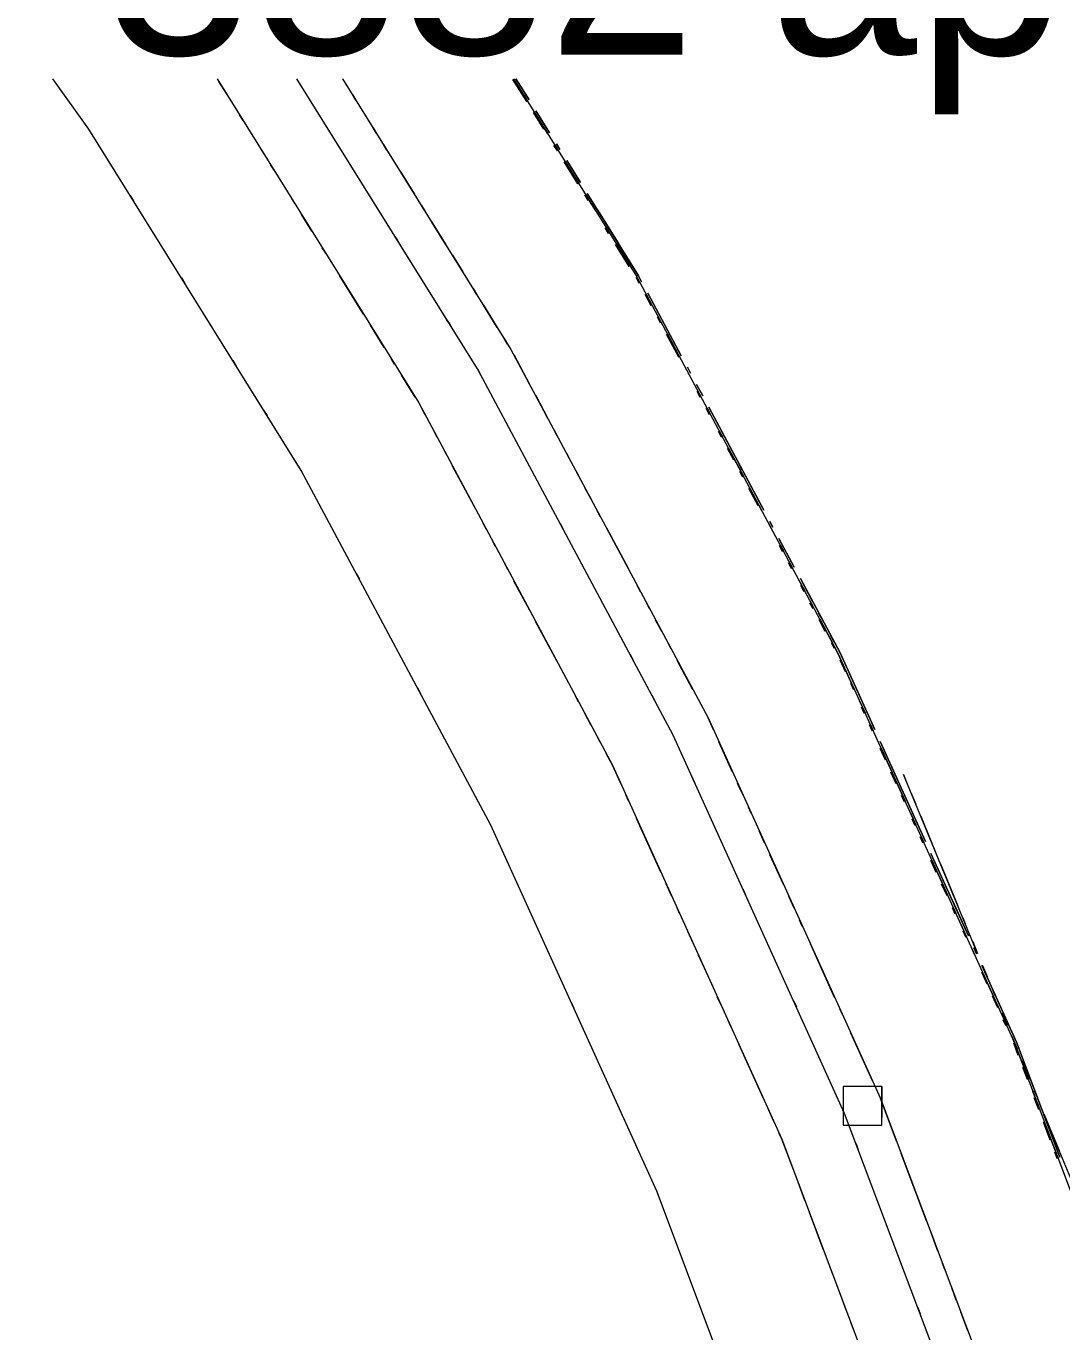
# Paper-space layout '01 Plans' of a CAD drawing. Header units: millimetres. Extents: x 5 to 415, y 7 to 290.
# Drawn here: x 144.07 to 154.76, y 210.81 to 224.29 of the extents above; entities that cross this region are included whole.
import ezdxf

# ---------------------------------------------------------------- set-up
doc = ezdxf.new("R2010")
doc.units = ezdxf.units.MM
doc.layers.add('GEOMETRY', color=7, linetype='Continuous')
doc.layers.add('TEXT', color=7, linetype='Continuous')

# ---------------------------------------------------------------- blocks, each defined once
blk = doc.blocks.new('SHEET_01')
at = {"layer": 'GEOMETRY', "lineweight": 13}
for p, q in [((144.722, 223.228), (144.348, 223.75)), ((146.045, 223.75), (148.126, 220.404)), ((146.171, 223.548), (146.064, 223.72)), ((148.732, 220.754), (146.869, 223.75)), ((147.34, 223.75), (149.078, 220.954)), ((149.24, 223.515), (149.098, 223.742)), ((149.105, 223.75), (150.377, 221.704)), ((149.107, 223.747), (149.248, 223.52)), ((149.107, 223.747), (149.248, 223.52)), ((149.248, 223.52), (149.107, 223.747)), ((149.107, 223.747), (149.248, 223.52)), ((149.107, 223.747), (149.248, 223.52)), ((149.265, 223.531), (149.129, 223.75)), ((149.129, 223.75), (149.265, 223.531)), ((147.477, 223.529), (147.441, 223.587)), ((147.441, 223.587), (147.477, 223.529)), ((147.477, 223.529), (147.441, 223.587)), ((149.204, 223.572), (149.24, 223.515)), ((149.248, 223.52), (149.213, 223.577)), ((149.213, 223.577), (149.248, 223.52)), ((149.248, 223.52), (149.213, 223.577)), ((149.213, 223.577), (149.248, 223.52)), ((149.248, 223.52), (149.213, 223.577)), ((149.213, 223.577), (149.248, 223.52)), ((149.248, 223.52), (149.213, 223.577)), ((149.213, 223.577), (149.248, 223.52)), ((149.248, 223.52), (149.213, 223.577)), ((149.213, 223.577), (149.248, 223.52)), ((149.248, 223.52), (149.213, 223.577)), ((149.265, 223.531), (149.23, 223.588)), ((149.23, 223.588), (149.265, 223.531)), ((149.265, 223.531), (149.23, 223.588)), ((149.23, 223.588), (149.265, 223.531)), ((149.265, 223.531), (149.23, 223.588)), ((149.23, 223.588), (149.265, 223.531)), ((149.265, 223.531), (149.23, 223.588)), ((149.23, 223.588), (149.265, 223.531)), ((146.313, 223.32), (146.277, 223.377)), ((149.416, 223.231), (149.31, 223.402)), ((149.319, 223.407), (149.46, 223.18)), ((149.319, 223.407), (149.46, 223.18)), ((149.46, 223.18), (149.319, 223.407)), ((149.319, 223.407), (149.46, 223.18)), ((149.319, 223.407), (149.46, 223.18)), ((149.477, 223.19), (149.336, 223.417)), ((149.336, 223.417), (149.477, 223.19)), ((147.691, 223.186), (147.655, 223.243)), ((147.655, 223.243), (147.691, 223.186)), ((147.691, 223.186), (147.655, 223.243)), ((149.46, 223.18), (149.425, 223.237)), ((149.425, 223.237), (149.46, 223.18)), ((149.46, 223.18), (149.425, 223.237)), ((149.425, 223.237), (149.46, 223.18)), ((149.46, 223.18), (149.425, 223.237)), ((149.425, 223.237), (149.46, 223.18)), ((149.46, 223.18), (149.425, 223.237)), ((149.425, 223.237), (149.46, 223.18)), ((149.46, 223.18), (149.425, 223.237)), ((149.425, 223.237), (149.46, 223.18)), ((149.46, 223.18), (149.425, 223.237)), ((149.477, 223.19), (149.442, 223.247)), ((149.442, 223.247), (149.477, 223.19)), ((149.477, 223.19), (149.442, 223.247)), ((149.442, 223.247), (149.477, 223.19)), ((149.477, 223.19), (149.442, 223.247)), ((149.442, 223.247), (149.477, 223.19)), ((149.477, 223.19), (149.442, 223.247)), ((149.442, 223.247), (149.477, 223.19)), ((146.913, 219.704), (144.722, 223.228)), ((146.526, 222.977), (146.491, 223.034)), ((147.797, 223.014), (147.762, 223.072)), ((147.762, 223.072), (147.797, 223.014)), ((147.797, 223.014), (147.762, 223.072)), ((149.522, 223.061), (149.557, 223.004)), ((149.557, 223.004), (149.522, 223.061)), ((149.566, 223.01), (149.53, 223.066)), ((149.53, 223.066), (149.566, 223.01)), ((149.566, 223.01), (149.53, 223.066)), ((149.53, 223.066), (149.566, 223.01)), ((149.53, 223.066), (149.566, 223.01)), ((149.566, 223.01), (149.53, 223.066)), ((149.53, 223.066), (149.566, 223.01)), ((149.566, 223.01), (149.53, 223.066)), ((149.53, 223.066), (149.566, 223.01)), ((149.566, 223.01), (149.53, 223.066)), ((149.53, 223.066), (149.566, 223.01)), ((149.566, 223.01), (149.53, 223.066)), ((149.53, 223.066), (149.566, 223.01)), ((149.566, 223.01), (149.53, 223.066)), ((149.53, 223.066), (149.566, 223.01)), ((149.53, 223.066), (149.566, 223.01)), ((149.583, 223.02), (149.547, 223.077)), ((149.547, 223.077), (149.583, 223.02)), ((149.583, 223.02), (149.547, 223.077)), ((149.547, 223.077), (149.583, 223.02)), ((149.583, 223.02), (149.547, 223.077)), ((149.547, 223.077), (149.583, 223.02)), ((149.583, 223.02), (149.547, 223.077)), ((149.547, 223.077), (149.583, 223.02)), ((149.583, 223.02), (149.547, 223.077)), ((149.547, 223.077), (149.583, 223.02)), ((146.633, 222.805), (146.597, 222.862)), ((149.769, 222.664), (149.628, 222.891)), ((149.636, 222.896), (149.777, 222.669)), ((149.636, 222.896), (149.777, 222.669)), ((149.777, 222.669), (149.636, 222.896)), ((149.636, 222.896), (149.777, 222.669)), ((149.636, 222.896), (149.777, 222.669)), ((149.795, 222.679), (149.653, 222.906)), ((149.653, 222.906), (149.795, 222.679)), ((148.082, 222.557), (147.94, 222.786)), ((147.94, 222.786), (148.082, 222.557)), ((148.082, 222.557), (147.94, 222.786)), ((149.734, 222.721), (149.769, 222.664)), ((149.777, 222.669), (149.742, 222.726)), ((149.742, 222.726), (149.777, 222.669)), ((149.777, 222.669), (149.742, 222.726)), ((149.742, 222.726), (149.777, 222.669)), ((149.777, 222.669), (149.742, 222.726)), ((149.742, 222.726), (149.777, 222.669)), ((149.777, 222.669), (149.742, 222.726)), ((149.742, 222.726), (149.777, 222.669)), ((149.777, 222.669), (149.742, 222.726)), ((149.742, 222.726), (149.777, 222.669)), ((149.777, 222.669), (149.742, 222.726)), ((149.795, 222.679), (149.759, 222.736)), ((149.759, 222.736), (149.795, 222.679)), ((149.795, 222.679), (149.759, 222.736)), ((149.759, 222.736), (149.795, 222.679)), ((149.795, 222.679), (149.759, 222.736)), ((149.759, 222.736), (149.795, 222.679)), ((149.795, 222.679), (149.759, 222.736)), ((149.759, 222.736), (149.795, 222.679)), ((150.395, 221.714), (149.865, 222.566)), ((149.865, 222.566), (150.395, 221.714)), ((145.146, 222.546), (145.182, 222.489)), ((146.846, 222.462), (146.811, 222.519)), ((148.189, 222.385), (148.153, 222.442)), ((148.153, 222.442), (148.189, 222.385)), ((148.189, 222.385), (148.153, 222.442)), ((149.875, 222.494), (149.839, 222.55)), ((149.848, 222.556), (149.954, 222.385)), ((149.848, 222.556), (149.954, 222.385)), ((149.954, 222.385), (149.848, 222.556)), ((149.848, 222.556), (149.954, 222.385)), ((149.848, 222.556), (149.954, 222.385)), ((147.024, 222.176), (146.917, 222.348)), ((150.183, 222.055), (149.971, 222.396)), ((149.971, 222.396), (150.183, 222.055)), ((150.183, 222.055), (149.971, 222.396)), ((149.971, 222.396), (150.183, 222.055)), ((150.183, 222.055), (149.971, 222.396)), ((149.971, 222.396), (150.183, 222.055)), ((150.183, 222.055), (149.971, 222.396)), ((149.971, 222.396), (150.183, 222.055)), ((148.402, 222.042), (148.26, 222.27)), ((148.26, 222.27), (148.402, 222.042)), ((148.402, 222.042), (148.26, 222.27)), ((150.051, 222.21), (150.086, 222.153)), ((150.086, 222.153), (150.051, 222.21)), ((150.095, 222.158), (150.06, 222.215)), ((150.06, 222.215), (150.095, 222.158)), ((150.095, 222.158), (150.06, 222.215)), ((150.06, 222.215), (150.095, 222.158)), ((150.06, 222.215), (150.095, 222.158)), ((150.095, 222.158), (150.06, 222.215)), ((150.06, 222.215), (150.095, 222.158)), ((150.095, 222.158), (150.06, 222.215)), ((150.06, 222.215), (150.095, 222.158)), ((150.095, 222.158), (150.06, 222.215)), ((150.06, 222.215), (150.095, 222.158)), ((150.095, 222.158), (150.06, 222.215)), ((150.06, 222.215), (150.095, 222.158)), ((150.095, 222.158), (150.06, 222.215)), ((150.06, 222.215), (150.095, 222.158)), ((150.06, 222.215), (150.095, 222.158)), ((147.883, 222.119), (147.918, 222.062)), ((147.918, 222.062), (147.883, 222.119)), ((147.883, 222.119), (147.918, 222.062)), ((150.298, 221.813), (150.157, 222.04)), ((150.166, 222.045), (150.307, 221.818)), ((150.166, 222.045), (150.307, 221.818)), ((150.307, 221.818), (150.166, 222.045)), ((150.166, 222.045), (150.307, 221.818)), ((150.166, 222.045), (150.307, 221.818)), ((147.166, 221.948), (147.13, 222.005)), ((148.58, 221.755), (148.473, 221.927)), ((148.473, 221.927), (148.58, 221.755)), ((148.58, 221.755), (148.473, 221.927)), ((150.395, 221.714), (150.254, 221.941)), ((150.254, 221.941), (150.395, 221.714)), ((150.395, 221.714), (150.254, 221.941)), ((150.254, 221.941), (150.395, 221.714)), ((150.395, 221.714), (150.254, 221.941)), ((150.254, 221.941), (150.395, 221.714)), ((150.395, 221.714), (150.254, 221.941)), ((150.254, 221.941), (150.395, 221.714)), ((150.263, 221.869), (150.298, 221.813)), ((150.307, 221.818), (150.272, 221.874)), ((150.272, 221.874), (150.307, 221.818)), ((150.307, 221.818), (150.272, 221.874)), ((150.272, 221.874), (150.307, 221.818)), ((150.307, 221.818), (150.272, 221.874)), ((150.272, 221.874), (150.307, 221.818)), ((150.307, 221.818), (150.272, 221.874)), ((150.272, 221.874), (150.307, 221.818)), ((150.307, 221.818), (150.272, 221.874)), ((150.272, 221.874), (150.307, 221.818)), ((150.307, 221.818), (150.272, 221.874)), ((145.676, 221.693), (145.712, 221.637)), ((147.557, 221.319), (147.308, 221.719)), ((150.369, 221.699), (150.4, 221.64)), ((150.4, 221.64), (150.369, 221.699)), ((150.409, 221.645), (150.377, 221.704)), ((150.377, 221.704), (150.409, 221.645)), ((150.409, 221.645), (150.377, 221.704)), ((150.377, 221.704), (150.409, 221.645)), ((150.377, 221.704), (150.409, 221.645)), ((150.409, 221.645), (150.377, 221.704)), ((150.377, 221.704), (150.409, 221.645)), ((150.409, 221.645), (150.377, 221.704)), ((150.377, 221.704), (150.409, 221.645)), ((150.409, 221.645), (150.377, 221.704)), ((150.377, 221.704), (150.409, 221.645)), ((150.409, 221.645), (150.377, 221.704)), ((150.377, 221.704), (150.409, 221.645)), ((150.409, 221.645), (150.377, 221.704)), ((150.377, 221.704), (150.409, 221.645)), ((150.377, 221.704), (150.409, 221.645)), ((150.377, 221.704), (152.457, 217.814)), ((150.426, 221.655), (150.395, 221.714)), ((150.395, 221.714), (150.426, 221.655)), ((150.426, 221.655), (150.395, 221.714)), ((150.395, 221.714), (150.426, 221.655)), ((150.426, 221.655), (150.395, 221.714)), ((150.395, 221.714), (150.426, 221.655)), ((150.426, 221.655), (150.395, 221.714)), ((150.395, 221.714), (150.426, 221.655)), ((150.426, 221.655), (150.395, 221.714)), ((150.395, 221.714), (150.426, 221.655)), ((148.723, 221.527), (148.687, 221.584)), ((148.687, 221.584), (148.723, 221.527)), ((148.723, 221.527), (148.687, 221.584)), ((150.526, 221.405), (150.463, 221.522)), ((150.472, 221.527), (150.535, 221.41)), ((150.472, 221.527), (150.535, 221.41)), ((150.535, 221.41), (150.472, 221.527)), ((150.472, 221.527), (150.535, 221.41)), ((150.472, 221.527), (150.535, 221.41)), ((150.836, 220.889), (150.489, 221.537)), ((150.489, 221.537), (150.836, 220.889)), ((148.936, 221.183), (148.794, 221.412)), ((148.794, 221.412), (148.936, 221.183)), ((148.936, 221.183), (148.794, 221.412)), ((150.615, 221.302), (150.584, 221.36)), ((150.584, 221.36), (150.615, 221.302)), ((150.615, 221.302), (150.584, 221.36)), ((150.584, 221.36), (150.615, 221.302)), ((150.615, 221.302), (150.584, 221.36)), ((150.584, 221.36), (150.615, 221.302)), ((150.615, 221.302), (150.584, 221.36)), ((150.584, 221.36), (150.615, 221.302)), ((148.414, 221.266), (148.449, 221.209)), ((148.449, 221.209), (148.414, 221.266)), ((148.414, 221.266), (148.449, 221.209)), ((150.621, 221.228), (150.589, 221.287)), ((150.598, 221.292), (150.629, 221.233)), ((150.598, 221.292), (150.629, 221.233)), ((150.629, 221.233), (150.598, 221.292)), ((150.598, 221.292), (150.629, 221.233)), ((150.598, 221.292), (150.629, 221.233)), ((147.77, 220.976), (147.628, 221.205)), ((150.71, 221.125), (150.678, 221.184)), ((150.678, 221.184), (150.71, 221.125)), ((150.71, 221.125), (150.678, 221.184)), ((150.678, 221.184), (150.71, 221.125)), ((150.71, 221.125), (150.678, 221.184)), ((150.678, 221.184), (150.71, 221.125)), ((150.71, 221.125), (150.678, 221.184)), ((150.678, 221.184), (150.71, 221.125)), ((150.81, 220.874), (150.684, 221.11)), ((150.692, 221.115), (150.819, 220.879)), ((150.692, 221.115), (150.819, 220.879)), ((150.819, 220.879), (150.692, 221.115)), ((150.692, 221.115), (150.819, 220.879)), ((150.692, 221.115), (150.819, 220.879)), ((149.043, 221.011), (149.007, 221.069)), ((149.007, 221.069), (149.043, 221.011)), ((149.043, 221.011), (149.007, 221.069)), ((149.078, 220.954), (151.112, 217.151)), ((150.836, 220.889), (150.804, 220.948)), ((150.804, 220.948), (150.836, 220.889)), ((150.836, 220.889), (150.804, 220.948)), ((150.804, 220.948), (150.836, 220.889)), ((150.836, 220.889), (150.804, 220.948)), ((150.804, 220.948), (150.836, 220.889)), ((150.836, 220.889), (150.804, 220.948)), ((150.804, 220.948), (150.836, 220.889)), ((146.207, 220.841), (146.242, 220.784)), ((147.877, 220.804), (147.841, 220.862)), ((149.269, 220.598), (149.11, 220.895)), ((149.11, 220.895), (149.269, 220.598)), ((149.269, 220.598), (149.11, 220.895)), ((150.778, 220.933), (150.81, 220.874)), ((150.819, 220.879), (150.787, 220.938)), ((150.787, 220.938), (150.819, 220.879)), ((150.819, 220.879), (150.787, 220.938)), ((150.787, 220.938), (150.819, 220.879)), ((150.819, 220.879), (150.787, 220.938)), ((150.787, 220.938), (150.819, 220.879)), ((150.819, 220.879), (150.787, 220.938)), ((150.787, 220.938), (150.819, 220.879)), ((150.819, 220.879), (150.787, 220.938)), ((150.787, 220.938), (150.819, 220.879)), ((150.819, 220.879), (150.787, 220.938)), ((148.09, 220.461), (147.948, 220.69)), ((148.732, 220.754), (148.764, 220.695)), ((148.764, 220.695), (148.732, 220.754)), ((148.732, 220.754), (148.764, 220.695)), ((150.753, 216.974), (148.732, 220.754)), ((150.931, 220.712), (150.899, 220.771)), ((150.899, 220.771), (150.931, 220.712)), ((150.931, 220.712), (150.899, 220.771)), ((150.899, 220.771), (150.931, 220.712)), ((150.931, 220.712), (150.899, 220.771)), ((150.899, 220.771), (150.931, 220.712)), ((150.931, 220.712), (150.899, 220.771)), ((150.899, 220.771), (150.931, 220.712)), ((150.931, 220.712), (150.899, 220.771)), ((150.899, 220.771), (150.931, 220.712)), ((151.057, 220.476), (150.994, 220.594)), ((150.994, 220.594), (151.057, 220.476)), ((151.057, 220.476), (150.994, 220.594)), ((150.994, 220.594), (151.057, 220.476)), ((151.057, 220.476), (150.994, 220.594)), ((150.994, 220.594), (151.057, 220.476)), ((151.057, 220.476), (150.994, 220.594)), ((150.994, 220.594), (151.057, 220.476)), ((151.057, 220.476), (150.994, 220.594)), ((150.994, 220.594), (151.057, 220.476)), ((148.126, 220.404), (150.125, 216.664)), ((149.46, 220.241), (149.333, 220.479)), ((149.333, 220.479), (149.46, 220.241)), ((149.46, 220.241), (149.333, 220.479)), ((150.999, 220.521), (151.03, 220.462)), ((151.03, 220.462), (150.999, 220.521)), ((151.039, 220.466), (151.008, 220.525)), ((151.008, 220.525), (151.039, 220.466)), ((151.039, 220.466), (151.008, 220.525)), ((151.008, 220.525), (151.039, 220.466)), ((151.008, 220.525), (151.039, 220.466)), ((151.039, 220.466), (151.008, 220.525)), ((151.008, 220.525), (151.039, 220.466)), ((151.039, 220.466), (151.008, 220.525)), ((151.008, 220.525), (151.039, 220.466)), ((151.039, 220.466), (151.008, 220.525)), ((151.008, 220.525), (151.039, 220.466)), ((151.039, 220.466), (151.008, 220.525)), ((151.008, 220.525), (151.039, 220.466)), ((151.039, 220.466), (151.008, 220.525)), ((151.008, 220.525), (151.039, 220.466)), ((151.008, 220.525), (151.039, 220.466)), ((146.525, 220.329), (146.56, 220.273)), ((148.189, 220.285), (148.158, 220.345)), ((151.093, 220.344), (151.125, 220.285)), ((151.125, 220.285), (151.093, 220.344)), ((151.134, 220.29), (151.102, 220.349)), ((151.102, 220.349), (151.134, 220.29)), ((151.134, 220.29), (151.102, 220.349)), ((151.102, 220.349), (151.134, 220.29)), ((151.102, 220.349), (151.134, 220.29)), ((151.134, 220.29), (151.102, 220.349)), ((151.102, 220.349), (151.134, 220.29)), ((151.134, 220.29), (151.102, 220.349)), ((151.102, 220.349), (151.134, 220.29)), ((151.134, 220.29), (151.102, 220.349)), ((151.102, 220.349), (151.134, 220.29)), ((151.134, 220.29), (151.102, 220.349)), ((151.102, 220.349), (151.134, 220.29)), ((151.134, 220.29), (151.102, 220.349)), ((151.102, 220.349), (151.134, 220.29)), ((151.102, 220.349), (151.134, 220.29)), ((151.34, 219.945), (151.12, 220.358)), ((151.12, 220.358), (151.34, 219.945)), ((151.34, 219.945), (151.12, 220.358)), ((151.12, 220.358), (151.34, 219.945)), ((151.34, 219.945), (151.12, 220.358)), ((151.12, 220.358), (151.34, 219.945)), ((151.34, 219.945), (151.12, 220.358)), ((151.12, 220.358), (151.34, 219.945)), ((151.687, 219.297), (151.12, 220.358)), ((151.12, 220.358), (151.687, 219.297)), ((148.316, 220.048), (148.284, 220.107)), ((149.555, 220.063), (149.523, 220.122)), ((149.523, 220.122), (149.555, 220.063)), ((149.555, 220.063), (149.523, 220.122)), ((151.219, 220.108), (151.251, 220.049)), ((151.251, 220.049), (151.219, 220.108)), ((151.26, 220.054), (151.228, 220.113)), ((151.228, 220.113), (151.26, 220.054)), ((151.26, 220.054), (151.228, 220.113)), ((151.228, 220.113), (151.26, 220.054)), ((151.228, 220.113), (151.26, 220.054)), ((151.26, 220.054), (151.228, 220.113)), ((151.228, 220.113), (151.26, 220.054)), ((151.26, 220.054), (151.228, 220.113)), ((151.228, 220.113), (151.26, 220.054)), ((151.26, 220.054), (151.228, 220.113)), ((151.228, 220.113), (151.26, 220.054)), ((151.26, 220.054), (151.228, 220.113)), ((151.228, 220.113), (151.26, 220.054)), ((151.26, 220.054), (151.228, 220.113)), ((151.228, 220.113), (151.26, 220.054)), ((151.228, 220.113), (151.26, 220.054)), ((148.411, 219.87), (148.38, 219.929)), ((149.682, 219.825), (149.65, 219.884)), ((149.65, 219.884), (149.682, 219.825)), ((149.682, 219.825), (149.65, 219.884)), ((151.377, 219.813), (151.314, 219.931)), ((151.323, 219.936), (151.48, 219.641)), ((151.323, 219.936), (151.48, 219.641)), ((151.48, 219.641), (151.323, 219.936)), ((151.323, 219.936), (151.48, 219.641)), ((151.323, 219.936), (151.48, 219.641)), ((148.697, 219.336), (148.475, 219.751)), ((151.466, 219.71), (151.435, 219.769)), ((151.435, 219.769), (151.466, 219.71)), ((151.466, 219.71), (151.435, 219.769)), ((151.435, 219.769), (151.466, 219.71)), ((151.466, 219.71), (151.435, 219.769)), ((151.435, 219.769), (151.466, 219.71)), ((151.466, 219.71), (151.435, 219.769)), ((151.435, 219.769), (151.466, 219.71)), ((148.869, 216.045), (146.913, 219.704)), ((149.777, 219.647), (149.746, 219.706)), ((149.746, 219.706), (149.777, 219.647)), ((149.777, 219.647), (149.746, 219.706)), ((151.471, 219.637), (151.44, 219.695)), ((149.904, 219.409), (149.841, 219.528)), ((149.841, 219.528), (149.904, 219.409)), ((149.904, 219.409), (149.841, 219.528)), ((151.561, 219.533), (151.529, 219.592)), ((151.529, 219.592), (151.561, 219.533)), ((151.561, 219.533), (151.529, 219.592)), ((151.529, 219.592), (151.561, 219.533)), ((151.561, 219.533), (151.529, 219.592)), ((151.529, 219.592), (151.561, 219.533)), ((151.561, 219.533), (151.529, 219.592)), ((151.529, 219.592), (151.561, 219.533)), ((151.629, 219.342), (151.534, 219.519)), ((151.543, 219.523), (151.669, 219.288)), ((151.543, 219.523), (151.669, 219.288)), ((151.669, 219.288), (151.543, 219.523)), ((151.543, 219.523), (151.669, 219.288)), ((151.543, 219.523), (151.669, 219.288)), ((151.687, 219.297), (151.624, 219.415)), ((151.624, 219.415), (151.687, 219.297)), ((151.687, 219.297), (151.624, 219.415)), ((151.624, 219.415), (151.687, 219.297)), ((151.687, 219.297), (151.624, 219.415)), ((151.624, 219.415), (151.687, 219.297)), ((151.687, 219.297), (151.624, 219.415)), ((151.624, 219.415), (151.687, 219.297)), ((151.669, 219.288), (151.638, 219.347)), ((151.638, 219.347), (151.669, 219.288)), ((151.669, 219.288), (151.638, 219.347)), ((151.638, 219.347), (151.669, 219.288)), ((151.669, 219.288), (151.638, 219.347)), ((151.638, 219.347), (151.669, 219.288)), ((151.669, 219.288), (151.638, 219.347)), ((151.638, 219.347), (151.669, 219.288)), ((151.669, 219.288), (151.638, 219.347)), ((151.638, 219.347), (151.669, 219.288)), ((151.669, 219.288), (151.638, 219.347)), ((150, 219.231), (149.968, 219.29)), ((149.968, 219.29), (150, 219.231)), ((150, 219.231), (149.968, 219.29)), ((148.824, 219.098), (148.792, 219.158)), ((149.584, 219.159), (149.616, 219.1)), ((149.616, 219.1), (149.584, 219.159)), ((149.584, 219.159), (149.616, 219.1)), ((150.286, 218.696), (150.063, 219.112)), ((150.063, 219.112), (150.286, 218.696)), ((150.286, 218.696), (150.063, 219.112)), ((151.764, 219.111), (151.732, 219.17)), ((151.732, 219.17), (151.764, 219.111)), ((151.764, 219.111), (151.732, 219.17)), ((151.732, 219.17), (151.764, 219.111)), ((151.732, 219.17), (151.764, 219.111)), ((151.764, 219.111), (151.732, 219.17)), ((151.732, 219.17), (151.764, 219.111)), ((151.764, 219.111), (151.732, 219.17)), ((151.732, 219.17), (151.764, 219.111)), ((151.764, 219.111), (151.732, 219.17)), ((151.732, 219.17), (151.764, 219.111)), ((151.764, 219.111), (151.732, 219.17)), ((151.732, 219.17), (151.764, 219.111)), ((151.764, 219.111), (151.732, 219.17)), ((151.732, 219.17), (151.764, 219.111)), ((151.732, 219.17), (151.764, 219.111)), ((151.781, 219.12), (151.75, 219.179)), ((151.75, 219.179), (151.781, 219.12)), ((151.781, 219.12), (151.75, 219.179)), ((151.75, 219.179), (151.781, 219.12)), ((151.781, 219.12), (151.75, 219.179)), ((151.75, 219.179), (151.781, 219.12)), ((151.781, 219.12), (151.75, 219.179)), ((151.75, 219.179), (151.781, 219.12)), ((151.781, 219.12), (151.75, 219.179)), ((151.75, 219.179), (151.781, 219.12)), ((148.919, 218.92), (148.887, 218.979)), ((152.002, 218.707), (151.844, 219.002)), ((151.844, 219.002), (152.002, 218.707)), ((152.002, 218.707), (151.844, 219.002)), ((151.844, 219.002), (152.002, 218.707)), ((152.002, 218.707), (151.844, 219.002)), ((151.844, 219.002), (152.002, 218.707)), ((152.002, 218.707), (151.844, 219.002)), ((151.844, 219.002), (152.002, 218.707)), ((152.002, 218.707), (151.844, 219.002)), ((151.844, 219.002), (152.002, 218.707)), ((151.849, 218.929), (151.881, 218.87)), ((151.881, 218.87), (151.849, 218.929)), ((151.89, 218.875), (151.858, 218.934)), ((151.858, 218.934), (151.89, 218.875)), ((151.89, 218.875), (151.858, 218.934)), ((151.858, 218.934), (151.89, 218.875)), ((151.858, 218.934), (151.89, 218.875)), ((151.89, 218.875), (151.858, 218.934)), ((151.858, 218.934), (151.89, 218.875)), ((151.89, 218.875), (151.858, 218.934)), ((151.858, 218.934), (151.89, 218.875)), ((151.89, 218.875), (151.858, 218.934)), ((151.858, 218.934), (151.89, 218.875)), ((151.89, 218.875), (151.858, 218.934)), ((151.858, 218.934), (151.89, 218.875)), ((151.89, 218.875), (151.858, 218.934)), ((151.858, 218.934), (151.89, 218.875)), ((151.858, 218.934), (151.89, 218.875)), ((149.046, 218.683), (149.014, 218.742)), ((151.944, 218.753), (151.975, 218.694)), ((151.975, 218.694), (151.944, 218.753)), ((151.984, 218.698), (151.953, 218.757)), ((151.953, 218.757), (151.984, 218.698)), ((151.984, 218.698), (151.953, 218.757)), ((151.953, 218.757), (151.984, 218.698)), ((151.953, 218.757), (151.984, 218.698)), ((151.984, 218.698), (151.953, 218.757)), ((151.953, 218.757), (151.984, 218.698)), ((151.984, 218.698), (151.953, 218.757)), ((151.953, 218.757), (151.984, 218.698)), ((151.984, 218.698), (151.953, 218.757)), ((151.953, 218.757), (151.984, 218.698)), ((151.984, 218.698), (151.953, 218.757)), ((151.953, 218.757), (151.984, 218.698)), ((151.984, 218.698), (151.953, 218.757)), ((151.953, 218.757), (151.984, 218.698)), ((151.953, 218.757), (151.984, 218.698)), ((147.481, 218.642), (147.513, 218.583)), ((149.268, 218.267), (149.109, 218.564)), ((150.413, 218.458), (150.381, 218.518)), ((150.381, 218.518), (150.413, 218.458)), ((150.413, 218.458), (150.381, 218.518)), ((152.11, 218.462), (152.047, 218.58)), ((152.047, 218.58), (152.11, 218.462)), ((152.11, 218.462), (152.047, 218.58)), ((152.047, 218.58), (152.11, 218.462)), ((152.047, 218.58), (152.11, 218.462)), ((152.11, 218.462), (152.047, 218.58)), ((152.047, 218.58), (152.11, 218.462)), ((152.11, 218.462), (152.047, 218.58)), ((152.047, 218.58), (152.11, 218.462)), ((152.11, 218.462), (152.047, 218.58)), ((152.047, 218.58), (152.11, 218.462)), ((152.11, 218.462), (152.047, 218.58)), ((152.047, 218.58), (152.11, 218.462)), ((152.11, 218.462), (152.047, 218.58)), ((152.047, 218.58), (152.11, 218.462)), ((152.047, 218.58), (152.11, 218.462)), ((152.191, 218.353), (152.065, 218.589)), ((152.065, 218.589), (152.191, 218.353)), ((152.191, 218.353), (152.065, 218.589)), ((152.065, 218.589), (152.191, 218.353)), ((152.191, 218.353), (152.065, 218.589)), ((152.065, 218.589), (152.191, 218.353)), ((152.191, 218.353), (152.065, 218.589)), ((152.065, 218.589), (152.191, 218.353)), ((152.475, 217.823), (152.065, 218.589)), ((152.065, 218.589), (152.475, 217.823)), ((152.07, 218.517), (152.101, 218.458)), ((152.101, 218.458), (152.07, 218.517)), ((150.508, 218.28), (150.476, 218.339)), ((150.476, 218.339), (150.508, 218.28)), ((150.508, 218.28), (150.476, 218.339)), ((152.196, 218.281), (152.164, 218.34)), ((152.173, 218.344), (152.205, 218.286)), ((152.173, 218.344), (152.205, 218.286)), ((152.205, 218.286), (152.173, 218.344)), ((152.173, 218.344), (152.205, 218.286)), ((152.173, 218.344), (152.205, 218.286)), ((149.554, 217.733), (149.332, 218.148)), ((150.635, 218.042), (150.571, 218.161)), ((150.571, 218.161), (150.635, 218.042)), ((150.635, 218.042), (150.571, 218.161)), ((152.286, 218.177), (152.254, 218.236)), ((152.254, 218.236), (152.286, 218.177)), ((152.286, 218.177), (152.254, 218.236)), ((152.254, 218.236), (152.286, 218.177)), ((152.286, 218.177), (152.254, 218.236)), ((152.254, 218.236), (152.286, 218.177)), ((152.286, 218.177), (152.254, 218.236)), ((152.254, 218.236), (152.286, 218.177)), ((152.322, 218.045), (152.259, 218.163)), ((152.268, 218.168), (152.457, 217.814)), ((152.268, 218.168), (152.457, 217.814)), ((152.457, 217.814), (152.268, 218.168)), ((152.268, 218.168), (152.457, 217.814)), ((152.268, 218.168), (152.457, 217.814)), ((152.394, 217.932), (152.362, 217.991)), ((152.362, 217.991), (152.394, 217.932)), ((152.394, 217.932), (152.362, 217.991)), ((152.362, 217.991), (152.394, 217.932)), ((152.394, 217.932), (152.362, 217.991)), ((152.362, 217.991), (152.394, 217.932)), ((152.394, 217.932), (152.362, 217.991)), ((152.362, 217.991), (152.394, 217.932)), ((152.394, 217.932), (152.362, 217.991)), ((152.362, 217.991), (152.394, 217.932)), ((152.394, 217.932), (152.362, 217.991)), ((152.412, 217.941), (152.38, 218)), ((152.38, 218), (152.412, 217.941)), ((152.412, 217.941), (152.38, 218)), ((152.38, 218), (152.412, 217.941)), ((152.412, 217.941), (152.38, 218)), ((152.38, 218), (152.412, 217.941)), ((152.412, 217.941), (152.38, 218)), ((152.38, 218), (152.412, 217.941)), ((150.73, 217.864), (150.699, 217.923)), ((150.699, 217.923), (150.73, 217.864)), ((150.73, 217.864), (150.699, 217.923)), ((152.416, 217.869), (152.385, 217.927)), ((150.311, 217.801), (150.342, 217.742)), ((150.342, 217.742), (150.311, 217.801)), ((150.311, 217.801), (150.342, 217.742)), ((150.953, 217.448), (150.794, 217.745)), ((150.794, 217.745), (150.953, 217.448)), ((150.953, 217.448), (150.794, 217.745)), ((152.457, 217.814), (152.622, 217.449)), ((152.457, 217.814), (152.622, 217.449)), ((152.622, 217.449), (152.457, 217.814)), ((152.457, 217.814), (152.622, 217.449)), ((152.457, 217.814), (152.622, 217.449)), ((152.457, 217.814), (154.277, 213.796)), ((152.502, 217.762), (152.475, 217.823)), ((152.475, 217.823), (152.502, 217.762)), ((152.502, 217.762), (152.475, 217.823)), ((152.475, 217.823), (152.502, 217.762)), ((152.502, 217.762), (152.475, 217.823)), ((152.475, 217.823), (152.502, 217.762)), ((152.502, 217.762), (152.475, 217.823)), ((152.475, 217.823), (152.502, 217.762)), ((152.833, 217.031), (152.475, 217.823)), ((152.475, 217.823), (152.833, 217.031)), ((152.531, 217.627), (152.475, 217.749)), ((152.833, 217.031), (152.585, 217.579)), ((152.585, 217.579), (152.833, 217.031)), ((152.833, 217.031), (152.585, 217.579)), ((152.585, 217.579), (152.833, 217.031)), ((152.833, 217.031), (152.585, 217.579)), ((152.585, 217.579), (152.833, 217.031)), ((152.833, 217.031), (152.585, 217.579)), ((152.585, 217.579), (152.833, 217.031)), ((148.112, 217.461), (148.144, 217.402)), ((152.622, 217.449), (152.567, 217.57)), ((152.567, 217.57), (152.622, 217.449)), ((152.622, 217.449), (152.567, 217.57)), ((152.567, 217.57), (152.622, 217.449)), ((152.622, 217.449), (152.567, 217.57)), ((152.567, 217.57), (152.622, 217.449)), ((152.622, 217.449), (152.567, 217.57)), ((152.567, 217.57), (152.622, 217.449)), ((152.622, 217.449), (152.567, 217.57)), ((152.567, 217.57), (152.622, 217.449)), ((152.622, 217.449), (152.567, 217.57)), ((152.586, 217.505), (152.613, 217.444)), ((152.613, 217.444), (152.586, 217.505)), ((149.776, 217.317), (149.744, 217.376)), ((150.532, 217.387), (150.563, 217.328)), ((150.563, 217.328), (150.532, 217.387)), ((150.532, 217.387), (150.563, 217.328)), ((152.733, 217.205), (152.677, 217.327)), ((152.677, 217.327), (152.733, 217.205)), ((152.733, 217.205), (152.677, 217.327)), ((152.677, 217.327), (152.733, 217.205)), ((152.677, 217.327), (152.733, 217.205)), ((152.733, 217.205), (152.677, 217.327)), ((152.677, 217.327), (152.733, 217.205)), ((152.733, 217.205), (152.677, 217.327)), ((152.677, 217.327), (152.733, 217.205)), ((152.733, 217.205), (152.677, 217.327)), ((152.677, 217.327), (152.733, 217.205)), ((152.733, 217.205), (152.677, 217.327)), ((152.677, 217.327), (152.733, 217.205)), ((152.733, 217.205), (152.677, 217.327)), ((152.677, 217.327), (152.733, 217.205)), ((152.677, 217.327), (152.733, 217.205)), ((148.207, 217.284), (148.238, 217.225)), ((149.903, 217.08), (149.839, 217.198)), ((152.696, 217.262), (152.724, 217.201)), ((152.724, 217.201), (152.696, 217.262)), ((151.167, 217.028), (151.112, 217.151)), ((151.112, 217.151), (151.167, 217.028)), ((151.167, 217.028), (151.112, 217.151)), ((151.112, 217.151), (152.891, 213.222)), ((152.779, 217.079), (152.806, 217.018)), ((152.806, 217.018), (152.779, 217.079)), ((152.815, 217.023), (152.788, 217.083)), ((152.788, 217.083), (152.815, 217.023)), ((152.815, 217.023), (152.788, 217.083)), ((152.788, 217.083), (152.815, 217.023)), ((152.788, 217.083), (152.815, 217.023)), ((152.815, 217.023), (152.788, 217.083)), ((152.788, 217.083), (152.815, 217.023)), ((152.815, 217.023), (152.788, 217.083)), ((152.788, 217.083), (152.815, 217.023)), ((152.815, 217.023), (152.788, 217.083)), ((152.788, 217.083), (152.815, 217.023)), ((152.815, 217.023), (152.788, 217.083)), ((152.788, 217.083), (152.815, 217.023)), ((152.815, 217.023), (152.788, 217.083)), ((152.788, 217.083), (152.815, 217.023)), ((152.788, 217.083), (152.815, 217.023)), ((149.998, 216.902), (149.966, 216.961)), ((152.522, 213.069), (150.753, 216.974)), ((151.362, 216.598), (151.223, 216.905)), ((151.223, 216.905), (151.362, 216.598)), ((151.362, 216.598), (151.223, 216.905)), ((152.944, 216.788), (152.889, 216.909)), ((152.889, 216.909), (152.944, 216.788)), ((152.944, 216.788), (152.889, 216.909)), ((152.889, 216.909), (152.944, 216.788)), ((152.944, 216.788), (152.889, 216.909)), ((152.889, 216.909), (152.944, 216.788)), ((152.944, 216.788), (152.889, 216.909)), ((152.889, 216.909), (152.944, 216.788)), ((153.358, 215.874), (152.889, 216.909)), ((152.889, 216.909), (153.358, 215.874)), ((150.125, 216.664), (150.061, 216.783)), ((152.889, 216.836), (152.917, 216.775)), ((152.944, 216.714), (152.889, 216.836)), ((152.926, 216.779), (152.898, 216.84)), ((152.898, 216.84), (152.926, 216.779)), ((152.926, 216.779), (152.898, 216.84)), ((152.898, 216.84), (153.146, 216.292)), ((152.898, 216.84), (152.926, 216.779)), ((152.926, 216.779), (152.898, 216.84)), ((152.898, 216.84), (152.926, 216.779)), ((152.926, 216.779), (152.898, 216.84)), ((152.898, 216.84), (152.926, 216.779)), ((152.926, 216.779), (152.898, 216.84)), ((152.898, 216.84), (152.926, 216.779)), ((152.926, 216.779), (152.898, 216.84)), ((152.898, 216.84), (153.146, 216.292)), ((153.146, 216.292), (152.898, 216.84)), ((152.898, 216.84), (153.146, 216.292)), ((152.898, 216.84), (153.146, 216.292)), ((150.208, 216.48), (150.125, 216.664)), ((150.125, 216.664), (151.875, 212.801)), ((153.027, 216.605), (152.999, 216.666)), ((152.999, 216.666), (153.027, 216.605)), ((153.027, 216.605), (152.999, 216.666)), ((152.999, 216.666), (153.027, 216.605)), ((153.027, 216.605), (152.999, 216.666)), ((152.999, 216.666), (153.027, 216.605)), ((153.027, 216.605), (152.999, 216.666)), ((152.999, 216.666), (153.027, 216.605)), ((150.946, 216.547), (150.974, 216.486)), ((150.974, 216.486), (150.946, 216.547)), ((150.946, 216.547), (150.974, 216.486)), ((153.055, 216.47), (152.999, 216.592)), ((153.129, 216.568), (153.155, 216.506)), ((153.895, 214.72), (153.129, 216.568)), ((153.129, 216.568), (153.129, 216.568)), ((151.473, 216.353), (151.417, 216.475)), ((151.417, 216.475), (151.473, 216.353)), ((151.473, 216.353), (151.417, 216.475)), ((153.146, 216.292), (153.091, 216.414)), ((153.091, 216.414), (153.146, 216.292)), ((153.146, 216.292), (153.091, 216.414)), ((153.091, 216.414), (153.146, 216.292)), ((153.146, 216.292), (153.091, 216.414)), ((153.091, 216.414), (153.146, 216.292)), ((153.146, 216.292), (153.091, 216.414)), ((153.091, 216.414), (153.146, 216.292)), ((153.146, 216.292), (153.091, 216.414)), ((153.091, 216.414), (153.146, 216.292)), ((153.146, 216.292), (153.091, 216.414)), ((153.358, 215.874), (153.109, 216.422)), ((153.109, 216.422), (153.358, 215.874)), ((153.358, 215.874), (153.109, 216.422)), ((153.109, 216.422), (153.358, 215.874)), ((153.358, 215.874), (153.109, 216.422)), ((153.109, 216.422), (153.358, 215.874)), ((153.358, 215.874), (153.109, 216.422)), ((153.109, 216.422), (153.358, 215.874)), ((153.206, 216.383), (153.257, 216.26)), ((150.292, 216.296), (150.264, 216.357)), ((151.556, 216.168), (151.529, 216.23)), ((151.529, 216.23), (151.556, 216.168)), ((151.556, 216.168), (151.529, 216.23)), ((153.11, 216.349), (153.137, 216.288)), ((153.137, 216.288), (153.11, 216.349)), ((150.625, 215.56), (150.375, 216.112)), ((153.257, 216.049), (153.202, 216.17)), ((153.202, 216.17), (153.257, 216.049)), ((153.257, 216.049), (153.202, 216.17)), ((153.202, 216.17), (153.257, 216.049)), ((153.202, 216.17), (153.257, 216.049)), ((153.257, 216.049), (153.202, 216.17)), ((153.202, 216.17), (153.257, 216.049)), ((153.257, 216.049), (153.202, 216.17)), ((153.202, 216.17), (153.257, 216.049)), ((153.257, 216.049), (153.202, 216.17)), ((153.202, 216.17), (153.257, 216.049)), ((153.257, 216.049), (153.202, 216.17)), ((153.202, 216.17), (153.257, 216.049)), ((153.257, 216.049), (153.202, 216.17)), ((153.202, 216.17), (153.257, 216.049)), ((153.202, 216.17), (153.257, 216.049)), ((153.22, 216.105), (153.248, 216.044)), ((153.248, 216.044), (153.22, 216.105)), ((153.308, 216.137), (153.461, 215.767)), ((150.582, 212.265), (148.869, 216.045)), ((151.696, 215.862), (151.64, 215.984)), ((151.64, 215.984), (151.696, 215.862)), ((151.696, 215.862), (151.64, 215.984)), ((153.303, 215.923), (153.33, 215.862)), ((153.33, 215.862), (153.303, 215.923)), ((153.339, 215.866), (153.312, 215.927)), ((153.312, 215.927), (153.339, 215.866)), ((153.339, 215.866), (153.312, 215.927)), ((153.312, 215.927), (153.339, 215.866)), ((153.312, 215.927), (153.339, 215.866)), ((153.339, 215.866), (153.312, 215.927)), ((153.312, 215.927), (153.339, 215.866)), ((153.339, 215.866), (153.312, 215.927)), ((153.312, 215.927), (153.339, 215.866)), ((153.339, 215.866), (153.312, 215.927)), ((153.312, 215.927), (153.339, 215.866)), ((153.339, 215.866), (153.312, 215.927)), ((153.312, 215.927), (153.339, 215.866)), ((153.339, 215.866), (153.312, 215.927)), ((153.312, 215.927), (153.339, 215.866)), ((153.312, 215.927), (153.339, 215.866)), ((151.89, 215.432), (151.751, 215.739)), ((151.751, 215.739), (151.89, 215.432)), ((151.89, 215.432), (151.751, 215.739)), ((153.468, 215.631), (153.413, 215.752)), ((153.413, 215.752), (153.468, 215.631)), ((153.468, 215.631), (153.413, 215.752)), ((153.413, 215.752), (153.468, 215.631)), ((153.468, 215.631), (153.413, 215.752)), ((153.413, 215.752), (153.468, 215.631)), ((153.468, 215.631), (153.413, 215.752)), ((153.413, 215.752), (153.468, 215.631)), ((153.799, 214.9), (153.413, 215.752)), ((153.413, 215.752), (153.799, 214.9)), ((153.413, 215.679), (153.441, 215.618)), ((153.468, 215.557), (153.413, 215.679)), ((153.45, 215.622), (153.422, 215.683)), ((153.422, 215.683), (153.45, 215.622)), ((153.45, 215.622), (153.422, 215.683)), ((153.422, 215.683), (153.588, 215.318)), ((153.422, 215.683), (153.45, 215.622)), ((153.45, 215.622), (153.422, 215.683)), ((153.422, 215.683), (153.45, 215.622)), ((153.45, 215.622), (153.422, 215.683)), ((153.422, 215.683), (153.45, 215.622)), ((153.45, 215.622), (153.422, 215.683)), ((153.422, 215.683), (153.45, 215.622)), ((153.45, 215.622), (153.422, 215.683)), ((153.422, 215.683), (153.588, 215.318)), ((153.588, 215.318), (153.422, 215.683)), ((153.422, 215.683), (153.588, 215.318)), ((153.422, 215.683), (153.588, 215.318)), ((153.512, 215.644), (153.691, 215.213)), ((150.736, 215.315), (150.681, 215.438)), ((153.551, 215.448), (153.523, 215.509)), ((153.523, 215.509), (153.551, 215.448)), ((153.551, 215.448), (153.523, 215.509)), ((153.523, 215.509), (153.551, 215.448)), ((153.551, 215.448), (153.523, 215.509)), ((153.523, 215.509), (153.551, 215.448)), ((153.551, 215.448), (153.523, 215.509)), ((153.523, 215.509), (153.551, 215.448)), ((153.579, 215.314), (153.523, 215.436)), ((151.471, 215.387), (151.499, 215.326)), ((151.499, 215.326), (151.471, 215.387)), ((151.471, 215.387), (151.499, 215.326)), ((152.001, 215.186), (151.946, 215.309)), ((151.946, 215.309), (152.001, 215.186)), ((152.001, 215.186), (151.946, 215.309)), ((150.819, 215.131), (150.792, 215.192)), ((153.799, 214.9), (153.634, 215.265)), ((153.634, 215.265), (153.799, 214.9)), ((153.799, 214.9), (153.634, 215.265)), ((153.634, 215.265), (153.799, 214.9)), ((153.799, 214.9), (153.634, 215.265)), ((153.634, 215.265), (153.799, 214.9)), ((153.799, 214.9), (153.634, 215.265)), ((153.634, 215.265), (153.799, 214.9)), ((153.634, 215.192), (153.661, 215.131)), ((153.661, 215.131), (153.634, 215.192)), ((153.67, 215.135), (153.643, 215.196)), ((153.643, 215.196), (153.67, 215.135)), ((153.67, 215.135), (153.643, 215.196)), ((153.643, 215.196), (153.67, 215.135)), ((153.643, 215.196), (153.67, 215.135)), ((153.67, 215.135), (153.643, 215.196)), ((153.643, 215.196), (153.67, 215.135)), ((153.67, 215.135), (153.643, 215.196)), ((153.643, 215.196), (153.67, 215.135)), ((153.67, 215.135), (153.643, 215.196)), ((153.643, 215.196), (153.67, 215.135)), ((153.67, 215.135), (153.643, 215.196)), ((153.643, 215.196), (153.67, 215.135)), ((153.67, 215.135), (153.643, 215.196)), ((153.643, 215.196), (153.67, 215.135)), ((153.643, 215.196), (153.67, 215.135)), ((152.085, 215.002), (152.057, 215.064)), ((152.057, 215.064), (152.085, 215.002)), ((152.085, 215.002), (152.057, 215.064)), ((153.781, 214.892), (153.726, 215.014)), ((153.726, 215.014), (153.781, 214.892)), ((153.781, 214.892), (153.726, 215.014)), ((153.726, 215.014), (153.781, 214.892)), ((153.726, 215.014), (153.781, 214.892)), ((153.781, 214.892), (153.726, 215.014)), ((153.726, 215.014), (153.781, 214.892)), ((153.781, 214.892), (153.726, 215.014)), ((153.726, 215.014), (153.781, 214.892)), ((153.781, 214.892), (153.726, 215.014)), ((153.726, 215.014), (153.781, 214.892)), ((153.781, 214.892), (153.726, 215.014)), ((153.726, 215.014), (153.781, 214.892)), ((153.781, 214.892), (153.726, 215.014)), ((153.726, 215.014), (153.781, 214.892)), ((153.726, 215.014), (153.781, 214.892)), ((153.742, 215.09), (153.767, 215.028)), ((150.958, 214.825), (150.903, 214.947)), ((153.744, 214.949), (153.772, 214.888)), ((153.772, 214.888), (153.744, 214.949)), ((152.419, 214.266), (152.168, 214.818)), ((152.168, 214.818), (152.419, 214.266)), ((152.419, 214.266), (152.168, 214.818)), ((153.864, 214.709), (153.836, 214.77)), ((153.836, 214.77), (153.864, 214.709)), ((153.864, 214.709), (153.836, 214.77)), ((153.836, 214.77), (153.864, 214.709)), ((153.836, 214.77), (153.864, 214.709)), ((153.864, 214.709), (153.836, 214.77)), ((153.836, 214.77), (153.864, 214.709)), ((153.864, 214.709), (153.836, 214.77)), ((153.836, 214.77), (153.864, 214.709)), ((153.864, 214.709), (153.836, 214.77)), ((153.836, 214.77), (153.864, 214.709)), ((153.864, 214.709), (153.836, 214.77)), ((153.836, 214.77), (153.864, 214.709)), ((153.864, 214.709), (153.836, 214.77)), ((153.836, 214.77), (153.864, 214.709)), ((153.836, 214.77), (153.864, 214.709)), ((153.844, 214.843), (153.895, 214.72)), ((153.882, 214.717), (153.854, 214.778)), ((153.854, 214.778), (153.882, 214.717)), ((153.882, 214.717), (153.854, 214.778)), ((153.854, 214.778), (153.882, 214.717)), ((153.882, 214.717), (153.854, 214.778)), ((153.854, 214.778), (153.882, 214.717)), ((153.882, 214.717), (153.854, 214.778)), ((153.854, 214.778), (153.882, 214.717)), ((153.882, 214.717), (153.854, 214.778)), ((153.854, 214.778), (153.882, 214.717)), ((151.153, 214.395), (151.014, 214.702)), ((153.992, 214.474), (153.937, 214.595)), ((153.937, 214.595), (153.992, 214.474)), ((153.992, 214.474), (153.937, 214.595)), ((153.937, 214.595), (153.992, 214.474)), ((153.992, 214.474), (153.937, 214.595)), ((153.937, 214.595), (153.992, 214.474)), ((153.992, 214.474), (153.937, 214.595)), ((153.937, 214.595), (153.992, 214.474)), ((154.296, 213.804), (153.937, 214.595)), ((153.937, 214.595), (154.296, 213.804)), ((153.937, 214.523), (153.965, 214.462)), ((153.992, 214.401), (153.937, 214.523)), ((153.946, 214.597), (153.997, 214.474)), ((153.997, 214.474), (153.946, 214.597)), ((153.974, 214.466), (153.946, 214.527)), ((153.946, 214.527), (153.974, 214.466)), ((153.974, 214.466), (153.946, 214.527)), ((153.946, 214.527), (154.112, 214.161)), ((153.946, 214.527), (153.974, 214.466)), ((153.974, 214.466), (153.946, 214.527)), ((153.946, 214.527), (153.974, 214.466)), ((153.974, 214.466), (153.946, 214.527)), ((153.946, 214.527), (153.974, 214.466)), ((153.974, 214.466), (153.946, 214.527)), ((153.946, 214.527), (153.974, 214.466)), ((153.974, 214.466), (153.946, 214.527)), ((153.946, 214.527), (154.112, 214.161)), ((154.112, 214.161), (153.946, 214.527)), ((153.946, 214.527), (154.112, 214.161)), ((153.946, 214.527), (154.112, 214.161)), ((154.075, 214.291), (154.047, 214.352)), ((154.047, 214.352), (154.075, 214.291)), ((154.075, 214.291), (154.047, 214.352)), ((154.047, 214.352), (154.075, 214.291)), ((154.075, 214.291), (154.047, 214.352)), ((154.047, 214.352), (154.075, 214.291)), ((154.075, 214.291), (154.047, 214.352)), ((154.047, 214.352), (154.075, 214.291)), ((154.048, 214.35), (154.073, 214.289)), ((154.073, 214.289), (154.048, 214.35)), ((149.698, 214.216), (149.726, 214.155)), ((151.264, 214.15), (151.208, 214.273)), ((151.997, 214.228), (152.024, 214.167)), ((152.024, 214.167), (151.997, 214.228)), ((151.997, 214.228), (152.024, 214.167)), ((154.103, 214.157), (154.047, 214.279)), ((152.502, 214.081), (152.474, 214.143)), ((152.474, 214.143), (152.502, 214.081)), ((152.502, 214.081), (152.474, 214.143)), ((154.15, 214.104), (154.201, 213.981)), ((154.201, 213.981), (154.15, 214.104)), ((154.296, 213.804), (154.158, 214.108)), ((154.158, 214.108), (154.296, 213.804)), ((154.296, 213.804), (154.158, 214.108)), ((154.158, 214.108), (154.296, 213.804)), ((154.296, 213.804), (154.158, 214.108)), ((154.158, 214.108), (154.296, 213.804)), ((154.296, 213.804), (154.158, 214.108)), ((154.158, 214.108), (154.296, 213.804)), ((151.347, 213.966), (151.32, 214.027)), ((154.158, 214.036), (154.185, 213.975)), ((154.185, 213.975), (154.158, 214.036)), ((154.195, 213.979), (154.167, 214.04)), ((154.167, 214.04), (154.195, 213.979)), ((154.195, 213.979), (154.167, 214.04)), ((154.167, 214.04), (154.195, 213.979)), ((154.167, 214.04), (154.195, 213.979)), ((154.195, 213.979), (154.167, 214.04)), ((154.167, 214.04), (154.195, 213.979)), ((154.195, 213.979), (154.167, 214.04)), ((154.167, 214.04), (154.195, 213.979)), ((154.195, 213.979), (154.167, 214.04)), ((154.167, 214.04), (154.195, 213.979)), ((154.195, 213.979), (154.167, 214.04)), ((154.167, 214.04), (154.195, 213.979)), ((154.195, 213.979), (154.167, 214.04)), ((154.167, 214.04), (154.195, 213.979)), ((154.167, 214.04), (154.195, 213.979)), ((152.808, 213.406), (152.586, 213.897)), ((152.586, 213.897), (152.808, 213.406)), ((152.808, 213.406), (152.586, 213.897)), ((154.277, 213.796), (154.25, 213.857)), ((154.25, 213.857), (154.277, 213.796)), ((154.277, 213.796), (154.25, 213.857)), ((154.25, 213.857), (154.277, 213.796)), ((154.25, 213.857), (154.277, 213.796)), ((154.277, 213.796), (154.25, 213.857)), ((154.25, 213.857), (154.277, 213.796)), ((154.277, 213.796), (154.25, 213.857)), ((154.25, 213.857), (154.277, 213.796)), ((154.277, 213.796), (154.25, 213.857)), ((154.25, 213.857), (154.277, 213.796)), ((154.277, 213.796), (154.25, 213.857)), ((154.25, 213.857), (154.277, 213.796)), ((154.277, 213.796), (154.25, 213.857)), ((154.25, 213.857), (154.277, 213.796)), ((154.25, 213.857), (154.277, 213.796)), ((154.252, 213.858), (154.303, 213.735)), ((154.303, 213.735), (154.252, 213.858)), ((154.319, 213.741), (154.296, 213.804)), ((154.296, 213.804), (154.319, 213.741)), ((154.319, 213.741), (154.296, 213.804)), ((154.296, 213.804), (154.319, 213.741)), ((154.319, 213.741), (154.296, 213.804)), ((154.296, 213.804), (154.319, 213.741)), ((154.319, 213.741), (154.296, 213.804)), ((154.296, 213.804), (154.319, 213.741)), ((154.743, 212.615), (154.296, 213.804)), ((154.296, 213.804), (154.743, 212.615)), ((151.681, 213.23), (151.431, 213.782)), ((154.268, 213.792), (154.292, 213.73)), ((154.315, 213.667), (154.268, 213.792)), ((154.301, 213.734), (154.277, 213.796)), ((154.277, 213.796), (154.301, 213.734)), ((154.301, 213.734), (154.277, 213.796)), ((154.277, 213.796), (154.419, 213.421)), ((154.277, 213.796), (154.301, 213.734)), ((154.301, 213.734), (154.277, 213.796)), ((154.277, 213.796), (154.301, 213.734)), ((154.301, 213.734), (154.277, 213.796)), ((154.277, 213.796), (154.301, 213.734)), ((154.301, 213.734), (154.277, 213.796)), ((154.277, 213.796), (154.301, 213.734)), ((154.301, 213.734), (154.277, 213.796)), ((154.277, 213.796), (154.419, 213.421)), ((154.419, 213.421), (154.277, 213.796)), ((154.277, 213.796), (154.419, 213.421)), ((154.277, 213.796), (154.419, 213.421)), ((154.277, 213.796), (155.831, 209.668)), ((154.354, 213.611), (154.43, 213.427)), ((154.43, 213.427), (154.354, 213.611)), ((154.362, 213.542), (154.409, 213.417)), ((154.409, 213.417), (154.362, 213.542)), ((154.508, 213.241), (154.366, 213.616)), ((154.366, 213.616), (154.508, 213.241)), ((154.508, 213.241), (154.366, 213.616)), ((154.366, 213.616), (154.508, 213.241)), ((154.508, 213.241), (154.366, 213.616)), ((154.366, 213.616), (154.508, 213.241)), ((154.508, 213.241), (154.366, 213.616)), ((154.366, 213.616), (154.508, 213.241)), ((154.419, 213.421), (154.371, 213.546)), ((154.371, 213.546), (154.419, 213.421)), ((154.419, 213.421), (154.371, 213.546)), ((154.371, 213.546), (154.419, 213.421)), ((154.419, 213.421), (154.371, 213.546)), ((154.371, 213.546), (154.419, 213.421)), ((154.419, 213.421), (154.371, 213.546)), ((154.371, 213.546), (154.419, 213.421)), ((154.419, 213.421), (154.371, 213.546)), ((154.371, 213.546), (154.419, 213.421)), ((154.419, 213.421), (154.371, 213.546)), ((152.907, 213.346), (152.507, 213.346)), ((152.507, 213.346), (152.507, 212.946)), ((152.907, 213.346), (152.907, 213.026)), ((152.907, 212.946), (152.907, 213.346)), ((152.907, 213.346), (152.907, 213.346)), ((154.489, 213.233), (154.466, 213.296)), ((154.466, 213.296), (154.489, 213.233)), ((154.489, 213.233), (154.466, 213.296)), ((154.466, 213.296), (154.536, 213.108)), ((154.466, 213.296), (154.489, 213.233)), ((154.489, 213.233), (154.466, 213.296)), ((154.466, 213.296), (154.489, 213.233)), ((154.489, 213.233), (154.466, 213.296)), ((154.466, 213.296), (154.489, 213.233)), ((154.489, 213.233), (154.466, 213.296)), ((154.466, 213.296), (154.489, 213.233)), ((154.489, 213.233), (154.466, 213.296)), ((154.466, 213.296), (154.536, 213.108)), ((154.536, 213.108), (154.466, 213.296)), ((154.466, 213.296), (154.536, 213.108)), ((154.466, 213.296), (154.536, 213.108)), ((154.481, 213.303), (154.507, 213.242)), ((154.507, 213.242), (154.481, 213.303)), ((153.058, 212.781), (152.891, 213.222)), ((152.891, 213.222), (153.058, 212.781)), ((153.058, 212.781), (152.891, 213.222)), ((152.891, 213.222), (154.411, 209.186)), ((154.527, 213.104), (154.48, 213.229)), ((150.223, 213.058), (150.25, 212.997)), ((151.792, 212.985), (151.736, 213.108)), ((154.032, 209.057), (152.522, 213.069)), ((154.625, 212.928), (154.578, 213.053)), ((154.578, 213.053), (154.625, 212.928)), ((154.625, 212.928), (154.578, 213.053)), ((154.578, 213.053), (154.625, 212.928)), ((154.625, 212.928), (154.578, 213.053)), ((154.578, 213.053), (154.625, 212.928)), ((154.625, 212.928), (154.578, 213.053)), ((154.578, 213.053), (154.625, 212.928)), ((154.583, 213.057), (154.737, 212.687)), ((155.425, 211.024), (154.583, 213.057)), ((151.875, 212.801), (151.847, 212.862)), ((152.507, 212.946), (152.907, 212.946)), ((152.507, 212.946), (152.507, 212.946)), ((154.574, 212.979), (154.598, 212.917)), ((154.645, 212.792), (154.574, 212.979)), ((154.607, 212.92), (154.583, 212.983)), ((154.583, 212.983), (154.607, 212.92)), ((154.607, 212.92), (154.583, 212.983)), ((154.583, 212.983), (154.725, 212.608)), ((154.583, 212.983), (154.607, 212.92)), ((154.607, 212.92), (154.583, 212.983)), ((154.583, 212.983), (154.607, 212.92)), ((154.607, 212.92), (154.583, 212.983)), ((154.583, 212.983), (154.607, 212.92)), ((154.607, 212.92), (154.583, 212.983)), ((154.583, 212.983), (154.607, 212.92)), ((154.607, 212.92), (154.583, 212.983)), ((154.583, 212.983), (154.725, 212.608)), ((154.725, 212.608), (154.583, 212.983)), ((154.583, 212.983), (154.725, 212.608)), ((154.583, 212.983), (154.725, 212.608)), ((151.994, 212.486), (151.875, 212.801)), ((151.875, 212.801), (153.369, 208.832)), ((152.64, 212.756), (152.663, 212.693)), ((152.663, 212.693), (152.64, 212.756)), ((152.64, 212.756), (152.663, 212.693)), ((154.743, 212.615), (154.673, 212.803)), ((154.673, 212.803), (154.743, 212.615)), ((154.743, 212.615), (154.673, 212.803)), ((154.673, 212.803), (154.743, 212.615)), ((154.743, 212.615), (154.673, 212.803)), ((154.673, 212.803), (154.743, 212.615)), ((154.743, 212.615), (154.673, 212.803)), ((154.673, 212.803), (154.743, 212.615)), ((154.725, 212.608), (154.678, 212.733)), ((154.678, 212.733), (154.725, 212.608)), ((154.725, 212.608), (154.678, 212.733)), ((154.678, 212.733), (154.725, 212.608)), ((154.725, 212.608), (154.678, 212.733)), ((154.678, 212.733), (154.725, 212.608)), ((154.725, 212.608), (154.678, 212.733)), ((154.678, 212.733), (154.725, 212.608)), ((154.725, 212.608), (154.678, 212.733)), ((154.678, 212.733), (154.725, 212.608)), ((154.725, 212.608), (154.678, 212.733)), ((153.366, 211.961), (153.105, 212.654)), ((153.105, 212.654), (153.366, 211.961)), ((153.366, 211.961), (153.105, 212.654)), ((154.692, 212.667), (154.715, 212.604)), ((154.715, 212.604), (154.692, 212.667)), ((152.112, 212.171), (152.041, 212.36)), ((152.043, 208.382), (150.582, 212.265)), ((152.302, 211.667), (152.16, 212.045)), ((153.485, 211.645), (153.414, 211.835)), ((153.414, 211.835), (153.485, 211.645)), ((153.485, 211.645), (153.414, 211.835)), ((153.556, 211.456), (153.532, 211.519)), ((153.532, 211.519), (153.556, 211.456)), ((153.556, 211.456), (153.532, 211.519)), ((152.421, 211.352), (152.373, 211.478)), ((153.675, 211.141), (153.627, 211.267)), ((153.627, 211.267), (153.675, 211.141)), ((153.675, 211.141), (153.627, 211.267)), ((152.539, 211.037), (152.468, 211.226)), ((153.277, 211.063), (153.301, 211)), ((153.301, 211), (153.277, 211.063)), ((153.277, 211.063), (153.301, 211)), ((153.794, 210.825), (153.722, 211.015)), ((153.722, 211.015), (153.794, 210.825)), ((153.794, 210.825), (153.722, 211.015)), ((152.634, 210.785), (152.587, 210.911))]:
    blk.add_line(p, q, dxfattribs=at)
at = {"layer": 'TEXT'}
blk.add_text('Core dia. 3882 approx.', height=2.05, dxfattribs=at).set_placement((133, 224))

psp = doc.layouts.new('01 Plans')

# ---------------------------------------------------------------- block references
psp.add_blockref('SHEET_01', (0, 0))

doc.saveas('drawing.dxf')
